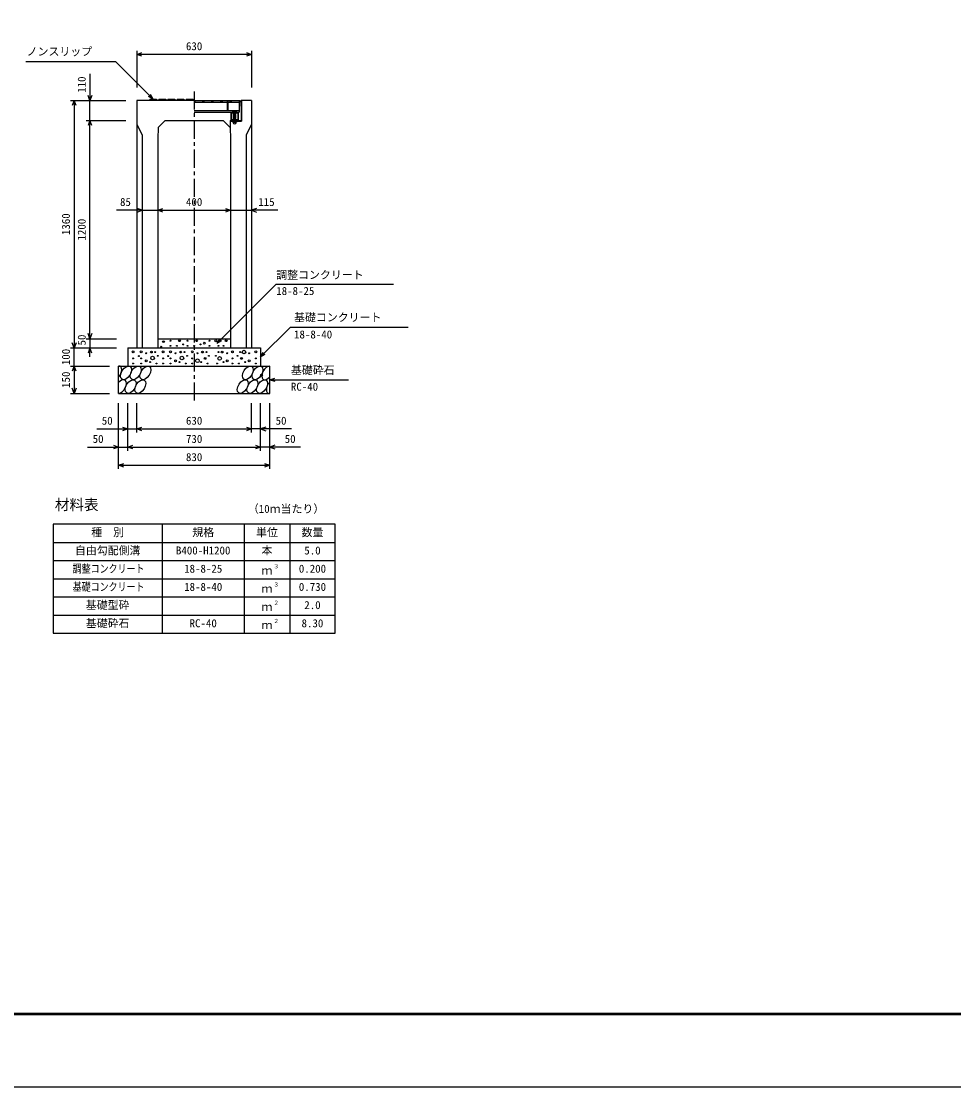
# Model space of a CAD drawing. Units: millimetres, scale not verified. Extents: x -16800 to 16800, y -5940 to 5940.
# Drawn here: x 6557 to 11679, y -5940 to -84 of the extents above; entities that cross this region are included whole.
import ezdxf
from ezdxf.enums import TextEntityAlignment as Align

# ---------------------------------------------------------------- set-up
doc = ezdxf.new("R2010")
doc.units = ezdxf.units.MM
doc.header["$LTSCALE"] = 20
doc.header["$PDMODE"] = 32
doc.header["$PDSIZE"] = 10
doc.linetypes.add('CHAIN1', pattern=[8, 5, -1, 1, -1])
doc.linetypes.add('DOTTED', pattern=[1.75, 0.25, -1.5])
for name, color, linetype, lineweight in [('0-0_DIM', 7, 'Continuous', 25), ('0-1_Defpoints', 5, 'Continuous', 25), ('0-2_HATCH', 6, 'Continuous', 25), ('0-3_HYO', 3, 'Continuous', 25), ('0-4_HYO2', 4, 'Continuous', 25), ('0-5_OUTLINE', 3, 'Continuous', 25), ('0-6_TXT', 7, 'Continuous', 25), ('0-7_WAKU', 3, 'Continuous', 25)]:
    doc.layers.add(name, color=color, linetype=linetype, lineweight=lineweight)
doc.layers.add('0-A__0-0_', color=4, linetype='Continuous')
doc.styles.add('ＭＳ ゴシック', font='')
doc.styles.get('ＭＳ ゴシック').set_extended_font_data('MS Gothic')

msp = doc.modelspace()

# ---------------------------------------------------------------- linework, layer by layer
at = {"layer": '0-0_DIM'}
for p, q in [((7191.78, -245.58), (7191.78, -447.32)), ((7821.78, -265.58), (7191.78, -265.58)), ((7821.78, -245.58), (7821.78, -447.32)), ((6582.68, -305.25), (7074.75, -305.25)), ((7281.78, -512.29), (7074.75, -305.25)), ((6934.25, -371.63), (6934.25, -518.79)), ((6827.58, -518.79), (7130.91, -518.79)), ((6847.58, -518.79), (6847.58, -1878.79)), ((6934.25, -628.79), (6934.25, -518.79)), ((7281.78, -512.29), (7255.8, -497.29)), ((7281.78, -512.29), (7266.78, -486.31)), ((6914.25, -628.79), (7130.91, -628.79)), ((6934.25, -1828.79), (6934.25, -628.79)), ((7221.78, -1122.03), (7080.6, -1122.03)), ((7221.78, -1122.03), (7306.78, -1122.03)), ((7306.78, -1122.03), (7706.78, -1122.03)), ((7706.78, -1122.03), (7821.78, -1122.03)), ((7966.25, -1122.03), (7821.78, -1122.03)), ((8035.44, -1765.14), (7871.78, -1928.79)), ((8035.44, -1765.14), (8682.31, -1765.14)), ((6914.25, -1828.79), (7080.91, -1828.79)), ((6934.25, -1828.79), (6934.25, -1878.79)), ((7633.1, -1853.79), (7648.1, -1827.81)), ((7633.1, -1853.79), (7659.08, -1838.79)), ((6827.58, -1878.79), (7080.91, -1878.79)), ((6847.58, -1978.79), (6847.58, -1878.79)), ((6934.25, -1928.79), (6934.25, -1878.79)), ((7871.78, -1928.79), (7886.78, -1902.81)), ((7871.78, -1928.79), (7897.76, -1913.79)), ((6827.58, -1978.79), (7041.78, -1978.79)), ((6847.58, -1978.79), (6847.58, -2128.79)), ((7921.78, -2053.79), (7950.76, -2046.02)), ((7921.78, -2053.79), (8355.1, -2053.79)), ((7921.78, -2053.79), (7950.76, -2061.55)), ((6827.58, -2128.79), (7041.78, -2128.79)), ((7091.78, -2544.3), (7091.78, -2181.96)), ((7141.78, -2444.3), (7141.78, -2181.96)), ((7191.78, -2344.3), (7191.78, -2181.96)), ((7821.78, -2344.3), (7821.78, -2181.96)), ((7871.78, -2444.3), (7871.78, -2181.96)), ((7921.78, -2544.3), (7921.78, -2181.96)), ((6971.78, -2324.3), (7191.78, -2324.3)), ((7191.78, -2324.3), (7821.78, -2324.3)), ((8041.78, -2324.3), (7821.78, -2324.3)), ((6921.78, -2424.3), (7141.78, -2424.3)), ((7141.78, -2424.3), (7871.78, -2424.3)), ((8091.78, -2424.3), (7871.78, -2424.3)), ((7091.78, -2524.3), (7921.78, -2524.3))]:
    msp.add_line(p, q, dxfattribs=at)
at = {"layer": '0-0_DIM', "linetype": 'CHAIN1'}
msp.add_line((7506.78, -468.79), (7506.78, -2178.79), dxfattribs=at)
at = {"layer": '0-0_DIM'}
for points in [[(7220.01, -275.84), (7191.82, -265.58), (7220.01, -255.32)], [(7793.63, -255.32), (7821.82, -265.58), (7793.63, -275.84)], [(6857.84, -546.98), (6847.58, -518.79), (6837.32, -546.98)], [(6944.51, -490.6), (6934.25, -518.79), (6923.99, -490.6)], [(6944.51, -656.98), (6934.25, -628.79), (6923.99, -656.98)], [(7193.59, -1132.29), (7221.78, -1122.03), (7193.59, -1111.77)], [(7334.97, -1132.29), (7306.78, -1122.03), (7334.97, -1111.77)], [(7678.59, -1111.77), (7706.78, -1122.03), (7678.59, -1132.29)], [(7849.97, -1111.77), (7821.78, -1122.03), (7849.97, -1132.29)], [(7633.1, -1853.79), (7957.57, -1529.33), (8601.12, -1529.33)], [(6944.51, -1800.6), (6934.25, -1828.79), (6923.99, -1800.6)], [(6857.84, -1850.6), (6847.58, -1878.79), (6837.32, -1850.6)], [(6944.51, -1906.98), (6934.25, -1878.79), (6923.99, -1906.98)], [(6857.84, -2006.98), (6847.58, -1978.79), (6837.32, -2006.98)], [(6857.84, -2100.6), (6847.58, -2128.79), (6837.32, -2100.6)], [(7113.59, -2314.04), (7141.78, -2324.3), (7113.59, -2334.56)], [(7219.97, -2334.56), (7191.78, -2324.3), (7219.97, -2314.04)], [(7793.59, -2314.04), (7821.78, -2324.3), (7793.59, -2334.56)], [(7899.97, -2314.04), (7871.78, -2324.3), (7899.97, -2334.56)], [(7063.59, -2414.04), (7091.78, -2424.3), (7063.59, -2434.56)], [(7169.97, -2434.56), (7141.78, -2424.3), (7169.97, -2414.04)], [(7843.59, -2414.04), (7871.78, -2424.3), (7843.59, -2434.56)], [(7949.97, -2414.04), (7921.78, -2424.3), (7949.97, -2434.56)], [(7119.97, -2534.56), (7091.78, -2524.3), (7119.97, -2514.04)], [(7893.59, -2514.04), (7921.78, -2524.3), (7893.59, -2534.56)]]:
    msp.add_lwpolyline(points, dxfattribs=at)
at = {"layer": '0-1_Defpoints'}
msp.add_lwpolyline([(0, -5940), (16800, -5940), (16800, 5940), (0, 5940)], close=True, dxfattribs=at)
at = {"layer": '0-2_HATCH'}
for p, q in [((7262.78, -512.29), (7261.78, -518.79)), ((7262.78, -512.29), (7300.78, -512.29)), ((7300.78, -512.29), (7301.78, -518.79)), ((7312.78, -512.29), (7311.78, -518.79)), ((7312.78, -512.29), (7350.78, -512.29)), ((7350.78, -512.29), (7351.78, -518.79)), ((7362.78, -512.29), (7361.78, -518.79)), ((7362.78, -512.29), (7400.78, -512.29)), ((7400.78, -512.29), (7401.78, -518.79)), ((7412.78, -512.29), (7411.78, -518.79)), ((7412.78, -512.29), (7450.78, -512.29)), ((7450.78, -512.29), (7451.78, -518.79)), ((7462.78, -512.29), (7461.78, -518.79)), ((7462.78, -512.29), (7500.78, -512.29)), ((7500.78, -512.29), (7501.78, -518.79)), ((7506.78, -518.79), (7759.28, -518.79)), ((7687.78, -518.79), (7687.78, -573.79)), ((7692.28, -518.79), (7692.28, -573.79)), ((7753.28, -518.79), (7753.28, -583.79)), ((7764.28, -518.79), (7764.28, -628.79)), ((7767.48, -518.79), (7767.48, -631.99)), ((7506.78, -528.79), (7687.78, -528.79)), ((7506.78, -573.79), (7753.28, -573.79)), ((7506.78, -583.79), (7753.28, -583.79)), ((7692.28, -528.79), (7753.28, -528.79)), ((7720.78, -576.29), (7718.78, -577.79)), ((7718.78, -583.79), (7718.78, -577.79)), ((7739.78, -583.79), (7718.78, -583.79)), ((7719.11, -577.51), (7720.78, -576.29)), ((7737.78, -576.29), (7720.78, -576.29)), ((7722.78, -583.79), (7735.78, -583.79)), ((7722.78, -584.79), (7723.78, -583.79)), ((7723.78, -585.79), (7722.78, -584.79)), ((7723.78, -583.79), (7723.78, -577.79)), ((7734.78, -583.79), (7734.78, -577.79)), ((7734.78, -584.79), (7735.78, -583.79)), ((7735.78, -585.79), (7734.78, -584.79)), ((7739.46, -577.51), (7737.78, -576.29)), ((7739.78, -583.79), (7739.78, -577.79)), ((7704.28, -628.79), (7705.24, -667.25)), ((7704.28, -628.79), (7764.28, -628.79)), ((7704.28, -631.99), (7767.48, -631.99)), ((7719.94, -631.99), (7719.08, -632.64)), ((7719.08, -632.64), (7719.08, -637.82)), ((7720.77, -638.79), (7719.08, -637.82)), ((7738.62, -631.99), (7719.94, -631.99)), ((7720.77, -639.12), (7720.77, -638.79)), ((7737.8, -638.79), (7720.77, -638.79)), ((7737.8, -639.12), (7720.77, -639.12)), ((7722.78, -586.79), (7723.78, -585.79)), ((7723.78, -587.79), (7722.78, -586.79)), ((7722.78, -588.79), (7723.78, -587.79)), ((7735.78, -587.79), (7722.78, -588.79)), ((7723.78, -589.79), (7722.78, -588.79)), ((7722.78, -590.79), (7723.78, -589.79)), ((7735.78, -589.79), (7722.78, -590.79)), ((7723.78, -591.79), (7722.78, -590.79)), ((7722.78, -592.79), (7723.78, -591.79)), ((7735.78, -591.79), (7722.78, -592.79)), ((7723.78, -593.79), (7722.78, -592.79)), ((7722.78, -594.79), (7723.78, -593.79)), ((7735.78, -593.79), (7722.78, -594.79)), ((7723.78, -595.79), (7722.78, -594.79)), ((7735.78, -595.79), (7722.78, -596.79)), ((7722.78, -596.79), (7723.78, -595.79)), ((7735.78, -597.79), (7722.78, -598.79)), ((7723.78, -599.79), (7722.78, -598.79)), ((7735.78, -599.79), (7722.78, -600.79)), ((7722.78, -600.79), (7723.78, -599.79)), ((7723.78, -601.79), (7722.78, -600.79)), ((7735.78, -601.79), (7722.78, -602.79)), ((7722.78, -602.79), (7723.78, -601.79)), ((7723.78, -603.79), (7722.78, -602.79)), ((7735.78, -603.79), (7722.78, -604.79)), ((7722.78, -604.79), (7723.78, -603.79)), ((7723.78, -605.79), (7722.78, -604.79)), ((7735.78, -605.79), (7722.78, -606.79)), ((7722.78, -606.79), (7723.78, -605.79)), ((7723.78, -607.79), (7722.78, -606.79)), ((7735.78, -607.79), (7722.78, -608.79)), ((7722.78, -608.79), (7723.78, -607.79)), ((7723.78, -609.79), (7722.78, -608.79)), ((7735.78, -609.79), (7722.78, -610.79)), ((7722.78, -610.79), (7723.78, -609.79)), ((7723.78, -611.79), (7722.78, -610.79)), ((7735.78, -611.79), (7722.78, -612.79)), ((7722.78, -612.79), (7723.78, -611.79)), ((7723.78, -613.79), (7722.78, -612.79)), ((7735.78, -613.79), (7722.78, -614.79)), ((7722.78, -614.79), (7723.78, -613.79)), ((7723.78, -615.79), (7722.78, -614.79)), ((7735.78, -615.79), (7722.78, -616.79)), ((7722.78, -616.79), (7723.78, -615.79)), ((7723.78, -617.79), (7722.78, -616.79)), ((7735.78, -617.79), (7722.78, -618.79)), ((7722.78, -618.79), (7723.78, -617.79)), ((7723.78, -619.79), (7722.78, -618.79)), ((7735.78, -619.79), (7722.78, -620.79)), ((7722.78, -620.79), (7723.78, -619.79)), ((7723.78, -621.79), (7722.78, -620.79)), ((7735.78, -621.79), (7722.78, -622.79)), ((7722.78, -622.79), (7723.78, -621.79)), ((7723.78, -623.79), (7722.78, -622.79)), ((7735.78, -623.79), (7722.78, -624.79)), ((7722.78, -624.79), (7723.78, -623.79)), ((7723.78, -625.79), (7722.78, -624.79)), ((7722.79, -626.79), (7723.79, -625.79)), ((7723.79, -627.79), (7722.79, -626.79)), ((7722.79, -628.79), (7723.79, -627.79)), ((7723.79, -629.79), (7722.79, -628.79)), ((7722.79, -630.79), (7723.79, -629.79)), ((7723.79, -631.79), (7722.79, -630.79)), ((7723.6, -631.99), (7723.79, -631.79)), ((7723.6, -631.99), (7735.6, -631.99)), ((7724.18, -632.64), (7724.18, -637.82)), ((7734.39, -632.64), (7734.39, -637.82)), ((7734.78, -588.79), (7735.78, -587.79)), ((7735.78, -589.79), (7734.78, -588.79)), ((7734.78, -590.79), (7735.78, -589.79)), ((7735.78, -591.79), (7734.78, -590.79)), ((7734.78, -592.79), (7735.78, -591.79)), ((7735.78, -593.79), (7734.78, -592.79)), ((7734.78, -596.79), (7735.78, -595.79)), ((7735.78, -597.79), (7734.78, -596.79)), ((7734.78, -598.79), (7735.78, -597.79)), ((7735.78, -599.79), (7734.78, -598.79)), ((7734.78, -600.79), (7735.78, -599.79)), ((7734.78, -600.79), (7735.78, -601.79)), ((7734.78, -602.79), (7735.78, -601.79)), ((7734.78, -602.79), (7735.78, -603.79)), ((7734.78, -604.79), (7735.78, -603.79)), ((7734.78, -604.79), (7735.78, -605.79)), ((7734.78, -606.79), (7735.78, -605.79)), ((7734.78, -606.79), (7735.78, -607.79)), ((7734.78, -608.79), (7735.78, -607.79)), ((7734.78, -608.79), (7735.78, -609.79)), ((7734.78, -610.79), (7735.78, -609.79)), ((7734.78, -610.79), (7735.78, -611.79)), ((7734.78, -612.79), (7735.78, -611.79)), ((7734.78, -612.79), (7735.78, -613.79)), ((7734.78, -614.79), (7735.78, -613.79)), ((7734.78, -614.79), (7735.78, -615.79)), ((7734.78, -616.79), (7735.78, -615.79)), ((7734.78, -616.79), (7735.78, -617.79)), ((7734.78, -618.79), (7735.78, -617.79)), ((7734.78, -618.79), (7735.78, -619.79)), ((7734.78, -620.79), (7735.78, -619.79)), ((7734.78, -620.79), (7735.78, -621.79)), ((7734.78, -622.79), (7735.78, -621.79)), ((7734.78, -622.79), (7735.79, -623.79)), ((7734.78, -624.79), (7735.78, -623.79)), ((7734.78, -624.79), (7735.79, -625.79)), ((7734.79, -626.79), (7735.79, -625.79)), ((7734.79, -626.79), (7735.79, -627.79)), ((7734.79, -628.79), (7735.79, -627.79)), ((7734.79, -628.79), (7735.79, -629.79)), ((7734.79, -630.79), (7735.79, -629.79)), ((7734.79, -630.79), (7735.79, -631.8)), ((7735.6, -631.99), (7735.79, -631.8)), ((7737.8, -638.79), (7739.49, -637.82)), ((7737.8, -639.12), (7737.8, -638.79)), ((7738.62, -631.99), (7739.49, -632.64)), ((7739.49, -632.64), (7739.49, -637.82))]:
    msp.add_line(p, q, dxfattribs=at)
at = {"layer": '0-2_HATCH', "linetype": 'DOTTED'}
for p, q in [((7735.78, -583.79), (7722.78, -584.79)), ((7735.78, -585.79), (7722.78, -586.79)), ((7735.79, -625.79), (7722.79, -626.79)), ((7735.79, -627.79), (7722.79, -628.79)), ((7735.79, -629.79), (7722.79, -630.79))]:
    msp.add_line(p, q, dxfattribs=at)
at = {"layer": '0-2_HATCH'}
for points in [[(7509.78, -518.79), (7509.78, -524.79), (7506.78, -524.79)], [(7559.78, -518.79), (7559.78, -524.79), (7553.78, -524.79), (7553.78, -518.79)], [(7609.78, -518.79), (7609.78, -524.79), (7603.78, -524.79), (7603.78, -518.79)], [(7659.78, -518.79), (7659.78, -524.79), (7653.78, -524.79), (7653.78, -518.79)], [(7709.78, -518.79), (7709.78, -524.79), (7703.78, -524.79), (7703.78, -518.79)], [(7753.28, -562.79), (7756.28, -562.79), (7759.28, -518.79)], [(7722.78, -598.79), (7723.78, -597.79), (7722.78, -596.79)], [(7735.78, -587.79), (7734.78, -586.79), (7735.78, -585.79)], [(7735.78, -595.79), (7734.78, -594.79), (7735.78, -593.79)]]:
    msp.add_lwpolyline(points, dxfattribs=at)
for points in [[(7749.28, -583.79), (7749.28, -628.79), (7709.28, -628.79), (7709.28, -583.79)], [(7746.08, -586.99), (7746.08, -625.59), (7712.48, -625.59), (7712.48, -586.99)]]:
    msp.add_lwpolyline(points, close=True, dxfattribs=at)
for centre, radius in [((7324.8, -1872.55), 2.5), ((7338.82, -1844.53), 5), ((7376.28, -1839.48), 2.5), ((7376.28, -1867.49), 2.5), ((7412.17, -1867.49), 2.5), ((7426.19, -1839.48), 5), ((7447.21, -1859.61), 2.5), ((7470.75, -1839.48), 2.5), ((7470.75, -1867.49), 2.5), ((7506.64, -1867.49), 2.5), ((7520.66, -1839.48), 5), ((7541.69, -1859.61), 2.5), ((7562.71, -1852.61), 5), ((7590.75, -1839.48), 2.5), ((7590.75, -1867.49), 2.5), ((7625.92, -1839.76), 5), ((7639.94, -1867.77), 2.5), ((7668.59, -1867.49), 2.5), ((7682.61, -1839.48), 5), ((7171.11, -1900.74), 5), ((7203.43, -1923.53), 2.5), ((7215.85, -1900.74), 5), ((7243.89, -1908.61), 2.5), ((7271.92, -1901.61), 5), ((7278.46, -1934.62), 10), ((7292.95, -1901.61), 2.5), ((7306.97, -1922.62), 2.5), ((7335.85, -1900.74), 5), ((7364.33, -1923.53), 2.5), ((7376.75, -1900.74), 5), ((7404.79, -1908.61), 2.5), ((7432.82, -1901.61), 5), ((7439.36, -1934.62), 10), ((7453.86, -1901.61), 2.5), ((7467.87, -1922.62), 2.5), ((7496.75, -1900.74), 5), ((7524.79, -1908.61), 2.5), ((7552.82, -1901.61), 5), ((7566.84, -1936.63), 5), ((7573.86, -1901.61), 2.5), ((7587.87, -1922.62), 2.5), ((7625.69, -1922.62), 2.5), ((7646.72, -1936.63), 10), ((7639.71, -1901.61), 2.5), ((7660.74, -1901.61), 5), ((7688.78, -1908.61), 2.5), ((7716.82, -1900.74), 5), ((7745.69, -1922.62), 2.5), ((7759.71, -1901.61), 2.5), ((7766.72, -1936.63), 5), ((7780.74, -1901.61), 10), ((7808.78, -1908.61), 2.5), ((7845.76, -1900.74), 5), ((7171.11, -1936.63), 2.5), ((7171.11, -1964.64), 2.5), ((7215.85, -1936.63), 2.5), ((7215.85, -1964.64), 2.5), ((7243.89, -1949.76), 5), ((7264.91, -1956.76), 2.5), ((7299.96, -1964.64), 2.5), ((7335.85, -1936.63), 2.5), ((7335.85, -1964.64), 2.5), ((7376.75, -1936.63), 2.5), ((7376.75, -1964.64), 2.5), ((7404.79, -1949.76), 5), ((7425.82, -1956.76), 2.5), ((7460.86, -1964.64), 2.5), ((7496.75, -1936.63), 2.5), ((7496.75, -1964.64), 2.5), ((7524.79, -1949.76), 10), ((7545.82, -1956.76), 2.5), ((7580.86, -1964.64), 2.5), ((7632.7, -1964.64), 2.5), ((7667.75, -1956.76), 2.5), ((7688.78, -1949.76), 5), ((7716.82, -1936.63), 2.5), ((7716.82, -1964.64), 2.5), ((7752.7, -1964.64), 2.5), ((7787.75, -1956.76), 2.5), ((7808.78, -1949.76), 5), ((7845.76, -1936.63), 2.5), ((7845.76, -1964.64), 2.5)]:
    msp.add_circle(centre, radius, dxfattribs=at)
for centre, radius, start, end in [((7721.28, -580.41), 3.62, 46.39563, 133.60437), ((7729.28, -592.41), 15.62, 69.39075, 110.60925), ((7737.28, -580.41), 3.62, 46.39563, 133.60437), ((7721.63, -637.34), 5.35, 61.49832, 118.50684), ((7721.63, -633.12), 5.35, 241.49843, 298.50089), ((7729.28, -639.12), 8.19, 180, 359.99995), ((7729.28, -652.41), 20.42, 75.52621, 104.47362), ((7729.28, -618.05), 20.42, 255.52638, 284.47374), ((7736.94, -637.34), 5.35, 61.49231, 118.50169), ((7736.94, -633.12), 5.35, 241.49989, 298.5)]:
    msp.add_arc(centre, radius, start, end, dxfattribs=at)
for centre, start_param, end_param in [((7079.42, -2016.3), 4.385593, 6.6745444), ((7907.92, -2016.3), 0.3357715, 4.4411806), ((7104.74, -2091.29), 3.5111464, 7.548991), ((7933.25, -2091.29), 1.2110787, 3.5658734)]:
    msp.add_ellipse(centre, major_axis=(21.81, 35.31), ratio=0.5792, start_param=start_param, end_param=end_param, dxfattribs=at)
for centre in [(7132.63, -2016.3), (7185.84, -2016.3), (7239.05, -2016.3), (7801.51, -2016.3), (7854.72, -2016.3), (7157.95, -2091.29), (7211.16, -2091.29), (7773.62, -2091.29), (7826.83, -2091.29), (7880.04, -2091.29)]:
    msp.add_ellipse(centre, major_axis=(21.81, 35.31), ratio=0.5792, dxfattribs=at)
at = {"layer": '0-3_HYO'}
for p, q in [((7331.78, -2847.75), (7331.78, -3447.75)), ((7781.78, -2847.75), (7781.78, -3447.75)), ((8031.78, -2847.75), (8031.78, -3447.75)), ((6731.78, -2947.75), (8281.78, -2947.75))]:
    msp.add_line(p, q, dxfattribs=at)
msp.add_lwpolyline([(6731.78, -3447.75), (8281.78, -3447.75), (8281.78, -2847.75), (6731.78, -2847.75)], close=True, dxfattribs=at)
at = {"layer": '0-4_HYO2'}
for p, q in [((6731.78, -3047.75), (8281.78, -3047.75)), ((6731.78, -3147.75), (8281.78, -3147.75)), ((6731.78, -3247.75), (8281.78, -3247.75)), ((6731.78, -3347.75), (8281.78, -3347.75))]:
    msp.add_line(p, q, dxfattribs=at)
at = {"layer": '0-5_OUTLINE'}
for p, q in [((7506.78, -518.79), (7191.78, -518.79)), ((7191.78, -518.79), (7191.78, -1878.79)), ((7821.78, -518.79), (7764.28, -518.79)), ((7821.78, -518.79), (7821.78, -1878.79)), ((7346.78, -628.79), (7666.78, -628.79)), ((7191.78, -648.79), (7221.78, -708.79)), ((7821.78, -648.79), (7791.78, -708.79)), ((7221.78, -708.79), (7221.78, -1878.79)), ((7306.78, -728.79), (7306.78, -1878.79)), ((7706.78, -728.79), (7706.78, -1878.79)), ((7791.78, -708.79), (7791.78, -1878.79)), ((7306.78, -1828.79), (7706.78, -1828.79)), ((7141.78, -1878.79), (7141.78, -1978.79)), ((7141.78, -1878.79), (7871.78, -1878.79)), ((7191.78, -1878.79), (7306.78, -1878.79)), ((7706.78, -1878.79), (7821.78, -1878.79)), ((7871.78, -1878.79), (7871.78, -1978.79)), ((7091.78, -2128.79), (7091.78, -1978.79)), ((7091.78, -1978.79), (7921.78, -1978.79)), ((7921.78, -2128.79), (7921.78, -1978.79)), ((7091.78, -2128.79), (7921.78, -2128.79))]:
    msp.add_line(p, q, dxfattribs=at)
for points in [[(7346.78, -628.79), (7308.32, -667.25), (7306.78, -728.79)], [(7666.78, -628.79), (7705.24, -667.25), (7706.78, -728.79)]]:
    msp.add_lwpolyline(points, dxfattribs=at)
at = {"layer": '0-7_WAKU', "lineweight": 50}
msp.add_lwpolyline([(400, -5540), (16400, -5540), (16400, 5540), (400, 5540)], close=True, dxfattribs=at)
at = {"layer": '0-A__0-0_'}
msp.add_point((7876.78, -2028.79), dxfattribs=at)

# ---------------------------------------------------------------- texts
at = {"layer": '0-0_DIM', "style": 'ＭＳ ゴシック'}
for s, p in [('ノンスリップ', (6586.53, -285.07)), ('630', (7461.78, -255.58)), ('85', (7099.63, -1112.03)), ('400', (7461.78, -1112.03)), ('115', (7859.15, -1112.03)), ('調整コンクリート', (7957.57, -1512.9)), ('18-8-25', (7957.57, -1601.18)), ('基礎コンクリート', (8055.44, -1746.4)), ('18-8-40', (8055.44, -1840.22)), ('基礎砕石', (8038.1, -2036.62)), ('RC-40', (8038.1, -2127.31)), ('50', (6999.34, -2314.3)), ('630', (7461.78, -2314.3)), ('50', (7954.22, -2314.3)), ('50', (6949.34, -2414.3)), ('730', (7461.78, -2414.3)), ('50', (8004.22, -2414.3)), ('830', (7461.78, -2514.3))]:
    msp.add_text(s, height=43.99, dxfattribs=at).set_placement(p, align=Align.BOTTOM_LEFT)
for s, p in [('110', (6924.25, -476.7)), ('1360', (6837.58, -1258.79)), ('1200', (6924.25, -1288.79)), ('50', (6924.25, -1865.46)), ('100', (6837.58, -1973.79)), ('150', (6837.58, -2098.79))]:
    msp.add_text(s, height=43.99, rotation=90, dxfattribs=at).set_placement(p, align=Align.BOTTOM_LEFT)
at = {"layer": '0-6_TXT', "style": 'ＭＳ ゴシック'}
for s, height, p in [('材料表', 58.65, (6741.78, -2787.75)), ('（10ｍ当たり）', 43.99, (7801.78, -2798.75)), ('種\u3000別', 43.99, (6941.78, -2927.75)), ('規格', 43.99, (7496.78, -2927.75)), ('単位', 43.99, (7846.78, -2927.75)), ('数量', 43.99, (8096.78, -2927.75)), ('自由勾配側溝', 43.99, (6851.78, -3027.75)), ('B400-H1200', 43.99, (7406.78, -3027.75)), ('本', 43.99, (7876.78, -3027.75)), ('5.0', 43.99, (8111.78, -3027.75)), ('18-8-25', 43.99, (7451.78, -3127.75)), ('ｍ', 43.99, (7876.78, -3137.75)), ('３', 21.99, (7942.33, -3097.38)), ('0.200', 43.99, (8081.78, -3127.75)), ('18-8-40', 43.99, (7451.78, -3227.75)), ('ｍ', 43.99, (7876.78, -3237.75)), ('３', 21.99, (7942.33, -3197.38)), ('0.730', 43.99, (8081.78, -3227.75)), ('基礎型砕', 43.99, (6911.78, -3327.75)), ('２', 21.99, (7942.33, -3297.38)), ('2.0', 43.99, (8111.78, -3327.75)), ('ｍ', 43.99, (7876.78, -3337.75)), ('基礎砕石', 43.99, (6911.78, -3427.75)), ('RC-40', 43.99, (7481.78, -3427.75)), ('ｍ', 43.99, (7876.78, -3437.75)), ('２', 21.99, (7942.33, -3397.38)), ('8.30', 43.99, (8096.78, -3427.75))]:
    msp.add_text(s, height=height, dxfattribs=at).set_placement(p, align=Align.BOTTOM_LEFT)
at = {"layer": '0-6_TXT', "style": 'ＭＳ ゴシック', "width": 0.8}
for s, p in [('調整コンクリート', (6839.78, -3127.75)), ('基礎コンクリート', (6839.78, -3227.75))]:
    msp.add_text(s, height=43.99, dxfattribs=at).set_placement(p, align=Align.BOTTOM_LEFT)

doc.saveas('drawing.dxf')
